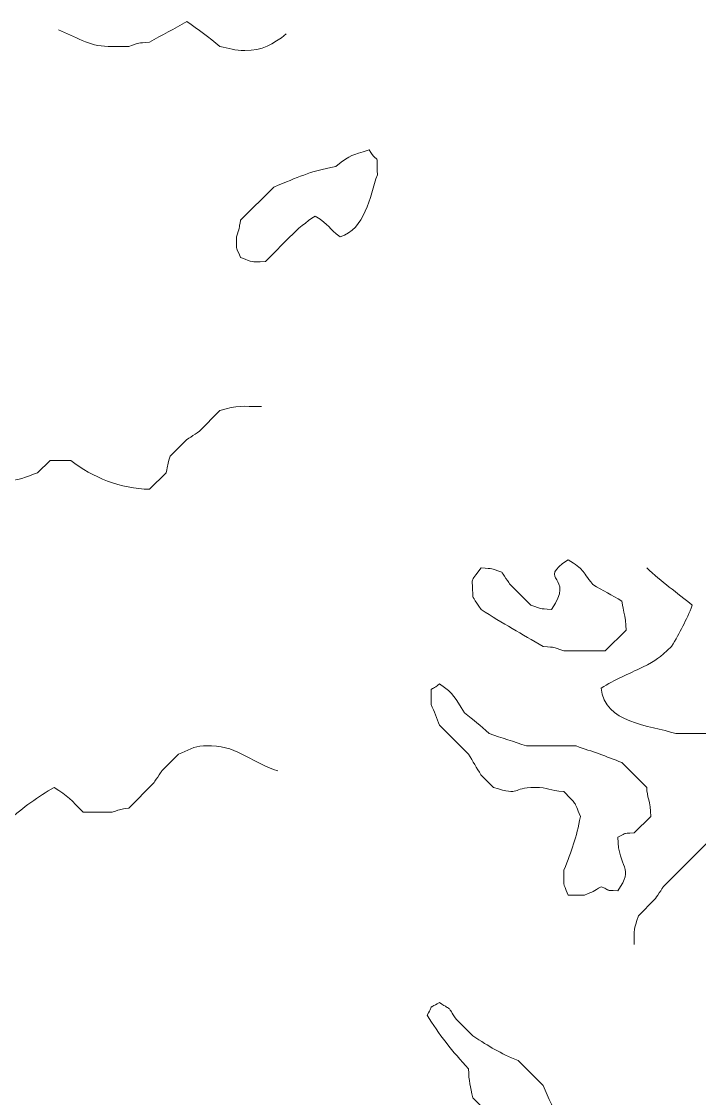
# Model space of a CAD drawing. Header units: millimetres. Extents: x -198 to 206, y -82 to 144.
# Drawn here: x -95.7 to -70.6, y 60.6 to 100.52 of the extents above; entities that cross this region are included whole.
import ezdxf

# ---------------------------------------------------------------- set-up
doc = ezdxf.new("R2010")
doc.units = ezdxf.units.MM
doc.header["$MEASUREMENT"] = 0
doc.layers.add('svg2', color=7, linetype='Continuous')

msp = doc.modelspace()

# ---------------------------------------------------------------- linework, layer by layer
at = {"layer": 'svg2', "color": 1, "lineweight": 9}
for points, knots in [([(-94.3404, 100.2152), (-93.7301, 99.9707), (-93.197, 99.6014), (-92.4983, 99.6014), (-92.4983, 99.6014), (-92.4983, 99.6014), (-92.1919, 99.6014), (-92.1919, 99.6014), (-92.1919, 99.6014), (-92.1919, 99.6014), (-91.7315, 99.6014), (-91.7315, 99.6014), (-91.7315, 99.6014), (-91.2809, 99.7507), (-91.4492, 99.7175), (-90.9637, 99.7548), (-90.9637, 99.7548), (-90.488, 100.0397), (-90.0588, 100.2372), (-89.5831, 100.5227), (-89.5831, 100.5227), (-89.156, 100.2331), (-88.7667, 99.9349), (-88.3555, 99.6014), (-88.3555, 99.6014), (-88.0153, 99.5374), (-87.8025, 99.448), (-87.4347, 99.448), (-87.4347, 99.448), (-86.7846, 99.448), (-86.3922, 99.673), (-85.9001, 100.0618)], [0, 0, 0, 0, 0.1111111, 0.1111111, 0.1111111, 0.1111111, 0.2222222, 0.2222222, 0.2222222, 0.2222222, 0.3333333, 0.3333333, 0.3333333, 0.3333333, 0.4444444, 0.4444444, 0.4444444, 0.4444444, 0.5555556, 0.5555556, 0.5555556, 0.5555556, 0.6666667, 0.6666667, 0.6666667, 0.6666667, 0.7777778, 0.7777778, 0.7777778, 0.7777778, 1, 1, 1, 1]), ([(-100.1711, 86.5573), (-99.5041, 86.4171), (-99.4831, 86.3695), (-98.9435, 85.9435), (-98.9435, 85.9435), (-98.7932, 85.6212), (-98.6643, 85.3369), (-98.4832, 85.0228), (-98.4832, 85.0228), (-98.437, 84.4258), (-98.414, 84.4606), (-98.1762, 83.9485), (-98.1762, 83.9485), (-98.1578, 83.9378), (-97.7419, 83.6585), (-97.7158, 83.6417), (-97.7158, 83.6417), (-97.1122, 83.6288), (-97.3368, 83.6641), (-96.7951, 83.4881), (-96.7951, 83.4881), (-96.7951, 83.4881), (-96.3347, 83.4881), (-96.3347, 83.4881), (-96.3347, 83.4881), (-95.8616, 83.4881), (-95.5167, 83.6528), (-95.107, 83.7951), (-95.107, 83.7951), (-95.107, 83.7951), (-94.6466, 84.2554), (-94.6466, 84.2554), (-94.6466, 84.2554), (-94.6466, 84.2554), (-93.8788, 84.2554), (-93.8788, 84.2554), (-93.8788, 84.2554), (-93.0686, 83.616), (-92.0272, 83.2042), (-90.9636, 83.1813), (-90.9636, 83.1813), (-90.9636, 83.1813), (-90.3498, 83.7951), (-90.3498, 83.7951), (-90.3498, 83.7951), (-90.2808, 84.1245), (-90.3124, 84.059), (-90.1964, 84.4094), (-90.1964, 84.4094), (-90.1964, 84.4094), (-89.582, 85.0228), (-89.582, 85.0228), (-89.582, 85.0228), (-89.5641, 85.0319), (-89.1482, 85.3128), (-89.1217, 85.3296), (-89.1217, 85.3296), (-89.1217, 85.3296), (-88.3543, 86.0974), (-88.3543, 86.0974), (-88.3543, 86.0974), (-87.693, 86.3118), (-87.5436, 86.2504), (-86.8198, 86.2504)], [0, 0, 0, 0, 0.0588235, 0.0588235, 0.0588235, 0.0588235, 0.1176471, 0.1176471, 0.1176471, 0.1176471, 0.1764706, 0.1764706, 0.1764706, 0.1764706, 0.2352941, 0.2352941, 0.2352941, 0.2352941, 0.2941176, 0.2941176, 0.2941176, 0.2941176, 0.3529412, 0.3529412, 0.3529412, 0.3529412, 0.4117647, 0.4117647, 0.4117647, 0.4117647, 0.4705882, 0.4705882, 0.4705882, 0.4705882, 0.5294118, 0.5294118, 0.5294118, 0.5294118, 0.5882353, 0.5882353, 0.5882353, 0.5882353, 0.6470588, 0.6470588, 0.6470588, 0.6470588, 0.7058824, 0.7058824, 0.7058824, 0.7058824, 0.7647059, 0.7647059, 0.7647059, 0.7647059, 0.8235294, 0.8235294, 0.8235294, 0.8235294, 0.8823529, 0.8823529, 0.8823529, 0.8823529, 1, 1, 1, 1]), ([(-72.5496, 80.2656), (-72.0054, 79.7633), (-71.4279, 79.3433), (-70.8617, 78.8845), (-70.8617, 78.8845), (-71.0867, 78.3239), (-71.3148, 77.8743), (-71.6289, 77.35), (-71.6289, 77.35), (-72.1123, 76.9038), (-72.1625, 76.8722), (-72.7032, 76.5826), (-72.7032, 76.5826), (-73.2285, 76.3382), (-73.7328, 76.1182), (-74.2377, 75.8153), (-74.2377, 75.8153), (-74.1072, 74.4914), (-72.4571, 74.4455), (-71.4755, 74.1273), (-71.4755, 74.1273), (-71.4755, 74.1273), (-67.9459, 74.1273), (-67.9459, 74.1273), (-67.9459, 74.1273), (-67.9198, 73.5124), (-67.9495, 73.5534), (-68.2528, 72.8996), (-68.2528, 72.8996), (-68.5301, 72.382), (-68.7879, 72.0679), (-69.0202, 71.5179), (-69.0202, 71.5179), (-69.3527, 71.1573), (-69.3828, 71.1237), (-69.6345, 70.7512), (-69.6345, 70.7512), (-69.6345, 70.7512), (-71.9358, 68.4489), (-71.9358, 68.4489), (-71.9358, 68.4489), (-71.9451, 68.4309), (-72.2264, 68.015), (-72.2428, 67.9889), (-72.2428, 67.9889), (-72.2428, 67.9889), (-72.8566, 67.3751), (-72.8566, 67.3751), (-72.8566, 67.3751), (-73.0407, 66.8059), (-73.01, 66.9358), (-73.01, 66.301)], [0, 0, 0, 0, 0.0714286, 0.0714286, 0.0714286, 0.0714286, 0.1428571, 0.1428571, 0.1428571, 0.1428571, 0.2142857, 0.2142857, 0.2142857, 0.2142857, 0.2857143, 0.2857143, 0.2857143, 0.2857143, 0.3571429, 0.3571429, 0.3571429, 0.3571429, 0.4285714, 0.4285714, 0.4285714, 0.4285714, 0.5, 0.5, 0.5, 0.5, 0.5714286, 0.5714286, 0.5714286, 0.5714286, 0.6428571, 0.6428571, 0.6428571, 0.6428571, 0.7142857, 0.7142857, 0.7142857, 0.7142857, 0.7857143, 0.7857143, 0.7857143, 0.7857143, 0.8571429, 0.8571429, 0.8571429, 0.8571429, 1, 1, 1, 1]), ([(-102.0127, 67.528), (-102.0127, 67.528), (-101.5524, 67.5284), (-101.5524, 67.5284), (-101.5524, 67.5284), (-101.1211, 67.8196), (-101.0352, 67.9009), (-100.6316, 68.2952), (-100.6316, 68.2952), (-100.3815, 68.6691), (-100.3497, 68.7035), (-100.0177, 69.0631), (-100.0177, 69.0631), (-99.7773, 69.6611), (-99.3286, 71.0339), (-98.9435, 71.3649), (-98.9435, 71.3649), (-98.4263, 71.0483), (-98.3194, 70.8943), (-97.8694, 70.4436), (-97.8694, 70.4436), (-97.8694, 70.4436), (-97.2554, 70.4442), (-97.2554, 70.4442), (-97.2554, 70.4442), (-96.8806, 70.5946), (-96.5562, 70.7541), (-96.1813, 70.9046), (-96.1813, 70.9046), (-95.6472, 71.3971), (-95.0857, 71.7823), (-94.4932, 72.1321), (-94.4932, 72.1321), (-93.9766, 71.816), (-93.8697, 71.6616), (-93.419, 71.211), (-93.419, 71.211), (-93.419, 71.211), (-92.3449, 71.211), (-92.3449, 71.211), (-92.3449, 71.211), (-91.9673, 71.347), (-92.0818, 71.2968), (-91.7309, 71.3649), (-91.7309, 71.3649), (-91.7309, 71.3649), (-90.8102, 72.2857), (-90.8102, 72.2857), (-90.8102, 72.2857), (-90.8015, 72.3035), (-90.5202, 72.7194), (-90.5034, 72.7461), (-90.5034, 72.7461), (-90.5034, 72.7461), (-89.8894, 73.3593), (-89.8894, 73.3593), (-89.8894, 73.3593), (-89.5519, 73.4949), (-89.3252, 73.6662), (-88.9687, 73.6668), (-88.9687, 73.6668), (-88.9687, 73.6668), (-88.6619, 73.6668), (-88.6619, 73.6668), (-88.6619, 73.6668), (-87.6936, 73.6668), (-87.0725, 72.9758), (-86.2064, 72.7461)], [0, 0, 0, 0, 0.0555556, 0.0555556, 0.0555556, 0.0555556, 0.1111111, 0.1111111, 0.1111111, 0.1111111, 0.1666667, 0.1666667, 0.1666667, 0.1666667, 0.2222222, 0.2222222, 0.2222222, 0.2222222, 0.2777778, 0.2777778, 0.2777778, 0.2777778, 0.3333333, 0.3333333, 0.3333333, 0.3333333, 0.3888889, 0.3888889, 0.3888889, 0.3888889, 0.4444444, 0.4444444, 0.4444444, 0.4444444, 0.5, 0.5, 0.5, 0.5, 0.5555556, 0.5555556, 0.5555556, 0.5555556, 0.6111111, 0.6111111, 0.6111111, 0.6111111, 0.6666667, 0.6666667, 0.6666667, 0.6666667, 0.7222222, 0.7222222, 0.7222222, 0.7222222, 0.7777778, 0.7777778, 0.7777778, 0.7777778, 0.8333333, 0.8333333, 0.8333333, 0.8333333, 0.8888889, 0.8888889, 0.8888889, 0.8888889, 1, 1, 1, 1])]:
    msp.add_open_spline(points, degree=3, knots=knots, dxfattribs=at)
at = {"layer": 'svg2', "lineweight": 9}
for points, knots in [([(-82.831, 95.7648), (-83.5123, 95.5392), (-83.4571, 95.6262), (-84.0586, 95.151), (-84.0586, 95.151), (-85.0857, 94.9572), (-85.4427, 94.752), (-86.3604, 94.3841), (-86.3604, 94.3841), (-86.3604, 94.3841), (-87.5881, 93.156), (-87.5881, 93.156), (-87.5881, 93.156), (-87.6572, 92.8265), (-87.6254, 92.8921), (-87.7416, 92.5422), (-87.7416, 92.5422), (-87.7416, 91.9252), (-87.7677, 92.2383), (-87.5881, 91.7749), (-87.5881, 91.7749), (-87.0628, 91.5713), (-87.2981, 91.6214), (-86.6674, 91.6214), (-86.6674, 91.6214), (-86.0842, 92.2041), (-85.4852, 92.9059), (-84.8259, 93.3095), (-84.8259, 93.3095), (-84.2729, 92.9637), (-84.3455, 92.8747), (-83.9056, 92.5422), (-83.9056, 92.5422), (-82.9818, 92.8133), (-82.8073, 94.0245), (-82.524, 94.8441), (-82.524, 94.8441), (-82.5445, 95.7976), (-82.4775, 95.1494), (-82.831, 95.7648)], [0, 0, 0, 0, 0.0909091, 0.0909091, 0.0909091, 0.0909091, 0.1818182, 0.1818182, 0.1818182, 0.1818182, 0.2727273, 0.2727273, 0.2727273, 0.2727273, 0.3636364, 0.3636364, 0.3636364, 0.3636364, 0.4545455, 0.4545455, 0.4545455, 0.4545455, 0.5454545, 0.5454545, 0.5454545, 0.5454545, 0.6363636, 0.6363636, 0.6363636, 0.6363636, 0.7272727, 0.7272727, 0.7272727, 0.7272727, 0.8181818, 0.8181818, 0.8181818, 0.8181818, 1, 1, 1, 1]), ([(-73.4693, 79.0378), (-73.8443, 79.2628), (-74.1681, 79.4271), (-74.5435, 79.6516), (-74.5435, 79.6516), (-74.9972, 80.2117), (-74.8412, 80.1825), (-75.4643, 80.5723), (-75.4643, 80.5723), (-76.6894, 79.7412), (-75.1532, 80.0291), (-76.078, 78.7308), (-76.078, 78.7308), (-76.605, 78.7723), (-76.3543, 78.7257), (-76.8454, 78.8844), (-76.8454, 78.8844), (-76.8454, 78.8844), (-77.6127, 79.6516), (-77.6127, 79.6516), (-77.6127, 79.6516), (-77.6214, 79.6695), (-77.9027, 80.0858), (-77.9195, 80.1125), (-77.9195, 80.1125), (-78.3702, 80.2619), (-78.2014, 80.2281), (-78.6869, 80.2655), (-78.6869, 80.2655), (-79.1212, 79.6562), (-78.9938, 80.0184), (-78.9938, 79.1918), (-78.9938, 79.1918), (-78.9846, 79.1733), (-78.7033, 78.7569), (-78.6869, 78.7308), (-78.6869, 78.7308), (-77.8673, 78.1953), (-77.1882, 77.8311), (-76.385, 77.3497), (-76.385, 77.3497), (-75.8581, 77.3084), (-76.1082, 77.3553), (-75.6177, 77.1963), (-75.6177, 77.1963), (-75.6177, 77.1963), (-74.0831, 77.1963), (-74.0831, 77.1963), (-74.0831, 77.1963), (-74.0831, 77.1963), (-73.3158, 77.9636), (-73.3158, 77.9636), (-73.3158, 77.9636), (-73.3158, 78.4321), (-73.4693, 78.9196), (-73.4693, 79.0378)], [0, 0, 0, 0, 0.0666667, 0.0666667, 0.0666667, 0.0666667, 0.1333333, 0.1333333, 0.1333333, 0.1333333, 0.2, 0.2, 0.2, 0.2, 0.2666667, 0.2666667, 0.2666667, 0.2666667, 0.3333333, 0.3333333, 0.3333333, 0.3333333, 0.4, 0.4, 0.4, 0.4, 0.4666667, 0.4666667, 0.4666667, 0.4666667, 0.5333333, 0.5333333, 0.5333333, 0.5333333, 0.6, 0.6, 0.6, 0.6, 0.6666667, 0.6666667, 0.6666667, 0.6666667, 0.7333333, 0.7333333, 0.7333333, 0.7333333, 0.8, 0.8, 0.8, 0.8, 0.8666667, 0.8666667, 0.8666667, 0.8666667, 1, 1, 1, 1]), ([(-72.5486, 72.1317), (-72.5486, 72.1317), (-73.4689, 73.0525), (-73.4689, 73.0525), (-73.4689, 73.0525), (-74.052, 73.2866), (-74.5655, 73.4616), (-75.1574, 73.6662), (-75.1574, 73.6662), (-75.1574, 73.6662), (-76.9989, 73.6662), (-76.9989, 73.6662), (-76.9989, 73.6662), (-77.4577, 73.8253), (-77.9207, 73.968), (-78.3801, 74.1266), (-78.3801, 74.1266), (-78.7371, 74.4566), (-78.9418, 74.6024), (-79.3008, 74.894), (-79.3008, 74.894), (-79.6722, 75.4622), (-79.6661, 75.6004), (-80.2216, 75.9681), (-80.2216, 75.9681), (-80.6477, 75.6024), (-80.5101, 76.0434), (-80.5285, 75.2014), (-80.5285, 75.2014), (-80.4251, 74.9492), (-80.3234, 74.6862), (-80.2216, 74.4336), (-80.2216, 74.4336), (-80.2216, 74.4336), (-79.1474, 73.3593), (-79.1474, 73.3593), (-79.1474, 73.3593), (-78.9904, 73.0933), (-78.8461, 72.858), (-78.687, 72.5921), (-78.687, 72.5921), (-78.687, 72.5921), (-78.2267, 72.1317), (-78.2267, 72.1317), (-78.2267, 72.1317), (-77.1663, 71.7879), (-77.5913, 72.1317), (-76.692, 72.1317), (-76.692, 72.1317), (-76.1729, 72.1317), (-76.1739, 72.0212), (-75.6178, 71.9782), (-75.6178, 71.9782), (-75.1237, 71.4427), (-75.2653, 71.6754), (-75.004, 71.0574), (-75.004, 71.0574), (-75.1585, 70.239), (-75.3175, 69.8114), (-75.6178, 69.0625), (-75.6178, 69.0625), (-75.6178, 68.4323), (-75.668, 68.6671), (-75.4644, 68.1417), (-75.4644, 68.1417), (-75.4644, 68.1417), (-74.8505, 68.1417), (-74.8505, 68.1417), (-74.8505, 68.1417), (-74.518, 68.2615), (-74.5267, 68.2778), (-74.2367, 68.4487), (-74.2367, 68.4487), (-73.7931, 68.2579), (-74.1809, 68.3392), (-73.6229, 68.2957), (-73.6229, 68.2957), (-72.9804, 69.1971), (-73.5968, 69.088), (-73.6229, 70.2902), (-73.6229, 70.2902), (-73.1793, 70.481), (-73.5671, 70.3997), (-73.009, 70.4436), (-73.009, 70.4436), (-73.009, 70.4436), (-72.3952, 71.0574), (-72.3952, 71.0574), (-72.3952, 71.0574), (-72.4079, 71.6349), (-72.5486, 71.7588), (-72.5486, 72.1317)], [0, 0, 0, 0, 0.0416667, 0.0416667, 0.0416667, 0.0416667, 0.0833333, 0.0833333, 0.0833333, 0.0833333, 0.125, 0.125, 0.125, 0.125, 0.1666667, 0.1666667, 0.1666667, 0.1666667, 0.2083333, 0.2083333, 0.2083333, 0.2083333, 0.25, 0.25, 0.25, 0.25, 0.2916667, 0.2916667, 0.2916667, 0.2916667, 0.3333333, 0.3333333, 0.3333333, 0.3333333, 0.375, 0.375, 0.375, 0.375, 0.4166667, 0.4166667, 0.4166667, 0.4166667, 0.4583333, 0.4583333, 0.4583333, 0.4583333, 0.5, 0.5, 0.5, 0.5, 0.5416667, 0.5416667, 0.5416667, 0.5416667, 0.5833333, 0.5833333, 0.5833333, 0.5833333, 0.625, 0.625, 0.625, 0.625, 0.6666667, 0.6666667, 0.6666667, 0.6666667, 0.7083333, 0.7083333, 0.7083333, 0.7083333, 0.75, 0.75, 0.75, 0.75, 0.7916667, 0.7916667, 0.7916667, 0.7916667, 0.8333333, 0.8333333, 0.8333333, 0.8333333, 0.875, 0.875, 0.875, 0.875, 0.9166667, 0.9166667, 0.9166667, 0.9166667, 1, 1, 1, 1]), ([(-75.1585, 59.0892), (-75.1585, 59.0892), (-75.7724, 59.703), (-75.7724, 59.703), (-75.7724, 59.703), (-75.9667, 60.1869), (-76.1923, 60.6003), (-76.3862, 61.0836), (-76.3862, 61.0836), (-76.3862, 61.0836), (-77.3069, 62.0043), (-77.3069, 62.0043), (-77.3069, 62.0043), (-78.0205, 62.2914), (-78.3448, 62.5005), (-78.995, 62.9257), (-78.995, 62.9257), (-78.995, 62.9257), (-79.6088, 63.5394), (-79.6088, 63.5394), (-79.6088, 63.5394), (-79.9633, 64.0694), (-79.708, 63.8116), (-80.2226, 64.1528), (-80.2226, 64.1528), (-80.7311, 63.8638), (-80.3818, 64.1528), (-80.683, 63.693), (-80.683, 63.693), (-80.2723, 62.9973), (-79.7239, 62.3206), (-79.1484, 61.6979), (-79.1484, 61.6979), (-79.1377, 61.2197), (-79.0768, 61.056), (-78.995, 60.6238), (-78.995, 60.6238), (-78.995, 60.6238), (-77.9207, 59.549), (-77.9207, 59.549), (-77.9207, 59.549), (-77.9029, 59.5403), (-77.487, 59.259), (-77.4603, 59.2427), (-77.4603, 59.2427), (-77.4046, 59.1445), (-77.2092, 58.7352), (-77.1535, 58.6293), (-77.1535, 58.6293), (-77.2148, 57.8328), (-77.3683, 57.5388), (-77.9207, 56.9408), (-77.9207, 56.9408), (-78.2277, 56.9997), (-78.3817, 57.0359), (-78.688, 57.0942), (-78.688, 57.0942), (-78.7044, 56.8564), (-78.7402, 56.9377), (-78.688, 56.4798), (-78.688, 56.4798), (-78.3248, 56.311), (-77.9846, 56.1684), (-77.6139, 56.0195), (-77.6139, 56.0195), (-77.6139, 56.0195), (-76.6931, 56.0195), (-76.6931, 56.0195), (-76.6931, 56.0195), (-76.6931, 56.0195), (-76.0792, 56.6338), (-76.0792, 56.6338), (-76.0792, 56.6338), (-76.0701, 56.6518), (-75.7888, 57.0681), (-75.7724, 57.0942), (-75.7724, 57.0942), (-75.7724, 57.0942), (-75.1585, 57.7081), (-75.1585, 57.7081), (-75.1585, 57.7081), (-75.1248, 57.8686), (-75.005, 58.3132), (-75.005, 58.3213), (-75.005, 58.3213), (-75.005, 58.8867), (-75.1585, 58.5245), (-75.1585, 59.0892)], [0, 0, 0, 0, 0.0434783, 0.0434783, 0.0434783, 0.0434783, 0.0869565, 0.0869565, 0.0869565, 0.0869565, 0.1304348, 0.1304348, 0.1304348, 0.1304348, 0.173913, 0.173913, 0.173913, 0.173913, 0.2173913, 0.2173913, 0.2173913, 0.2173913, 0.2608696, 0.2608696, 0.2608696, 0.2608696, 0.3043478, 0.3043478, 0.3043478, 0.3043478, 0.3478261, 0.3478261, 0.3478261, 0.3478261, 0.3913043, 0.3913043, 0.3913043, 0.3913043, 0.4347826, 0.4347826, 0.4347826, 0.4347826, 0.4782609, 0.4782609, 0.4782609, 0.4782609, 0.5217391, 0.5217391, 0.5217391, 0.5217391, 0.5652174, 0.5652174, 0.5652174, 0.5652174, 0.6086957, 0.6086957, 0.6086957, 0.6086957, 0.6521739, 0.6521739, 0.6521739, 0.6521739, 0.6956522, 0.6956522, 0.6956522, 0.6956522, 0.7391304, 0.7391304, 0.7391304, 0.7391304, 0.7826087, 0.7826087, 0.7826087, 0.7826087, 0.826087, 0.826087, 0.826087, 0.826087, 0.8695652, 0.8695652, 0.8695652, 0.8695652, 0.9130435, 0.9130435, 0.9130435, 0.9130435, 1, 1, 1, 1])]:
    msp.add_open_spline(points, degree=3, knots=knots, dxfattribs=at)

doc.saveas('drawing.dxf')
